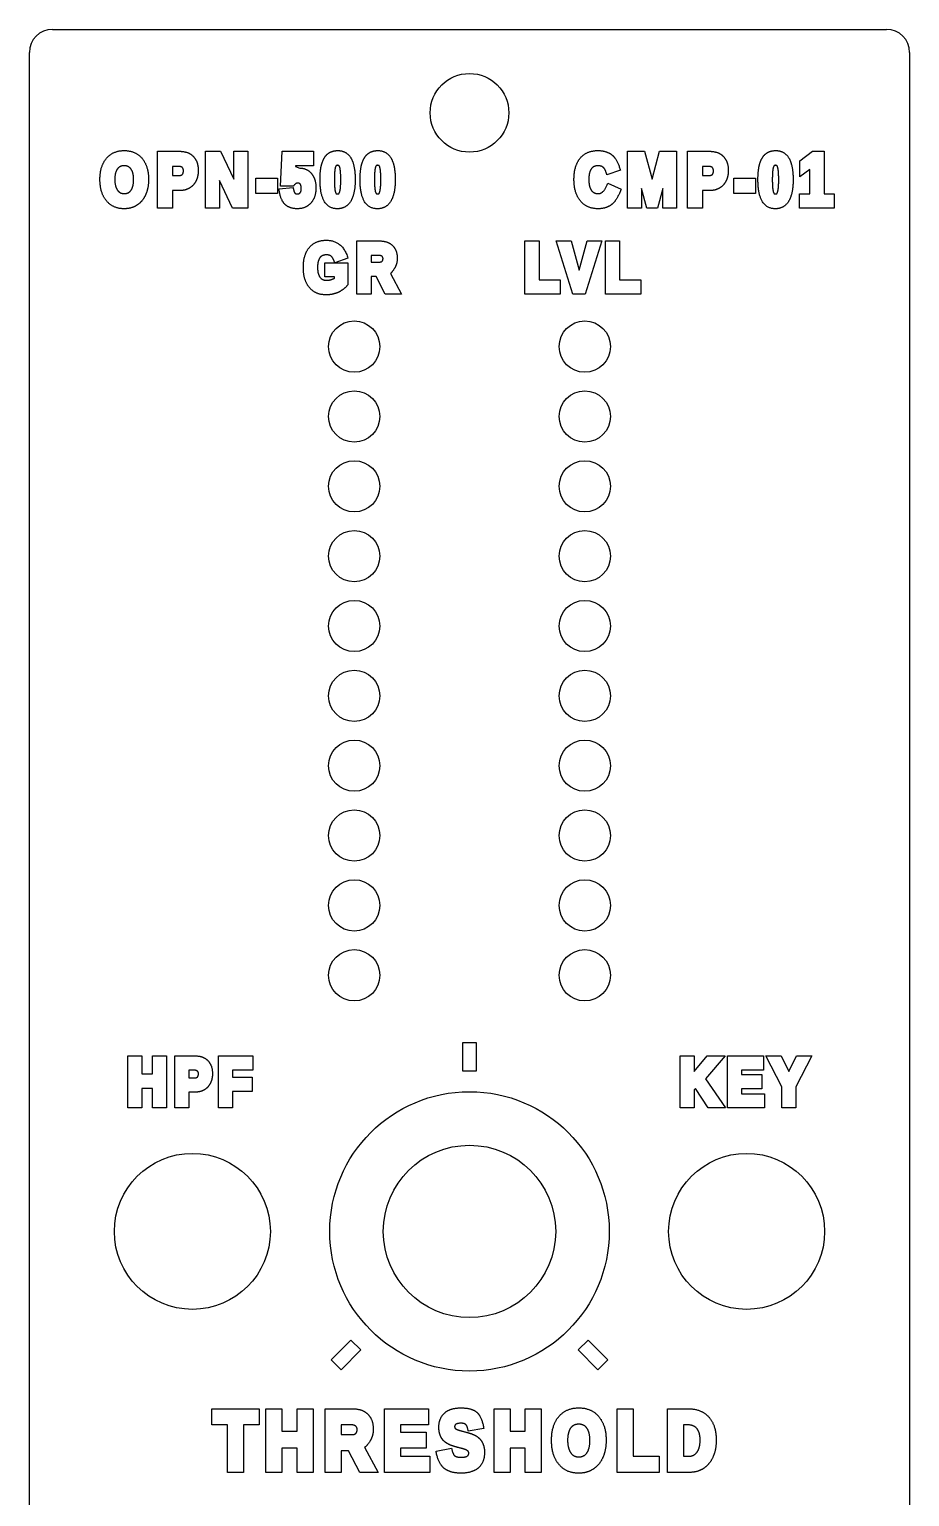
# Model space of a CAD drawing. Header units: millimetres. Extents: x 0 to 38, y 0 to 133.
# Drawn here: x 0.2 to 38, y 70 to 133 of the extents above; entities that cross this region are included whole.
import ezdxf

# ---------------------------------------------------------------- set-up
doc = ezdxf.new("R2010")
doc.units = ezdxf.units.MM
for name, color, linetype in [('CMP-01', 7, 'CONTINUOUS'), ('GR', 7, 'CONTINUOUS'), ('HOLES', 8, 'CONTINUOUS'), ('HPF', 7, 'CONTINUOUS'), ('KEY', 7, 'CONTINUOUS'), ('KNOBS', 9, 'Continuous'), ('LVL', 7, 'CONTINUOUS'), ('OPN-500', 7, 'CONTINUOUS'), ('OUTLINE', 8, 'CONTINUOUS'), ('THRESHOLD', 7, 'CONTINUOUS'), ('TICKS-THRESHOLD', 2, 'CONTINUOUS')]:
    doc.layers.add(name, color=color, linetype=linetype)

msp = doc.modelspace()

# ---------------------------------------------------------------- linework, layer by layer
at = {"layer": 'CMP-01'}
for p, q in [((25.838, 125.3), (25.838, 127.737)), ((25.838, 127.737), (26.568, 127.737)), ((26.568, 127.737), (26.893, 126.541)), ((26.893, 126.541), (27.211, 127.737)), ((27.211, 127.737), (27.939, 127.737)), ((27.939, 127.737), (27.939, 125.3)), ((28.415, 125.3), (28.415, 127.737)), ((28.415, 127.737), (29.358, 127.737)), ((33.233, 127.321), (33.777, 127.737)), ((33.233, 126.634), (33.233, 127.321)), ((33.777, 127.737), (34.285, 127.737)), ((34.285, 127.737), (34.285, 125.917)), ((25.529, 126.921), (24.946, 126.733)), ((29.316, 127.089), (29.05, 127.089)), ((29.05, 127.089), (29.05, 126.696)), ((29.05, 126.696), (29.326, 126.696)), ((33.668, 126.954), (33.233, 126.634)), ((33.668, 125.917), (33.668, 126.954)), ((24.985, 126.371), (25.556, 126.117)), ((26.66, 125.3), (26.431, 126.136)), ((26.431, 126.136), (26.431, 125.3)), ((27.346, 126.136), (27.116, 125.3)), ((27.346, 125.3), (27.346, 126.136)), ((29.374, 126.052), (29.05, 126.052)), ((29.05, 126.052), (29.05, 125.3)), ((30.405, 125.92), (30.405, 126.59)), ((30.405, 126.59), (31.33, 126.59)), ((31.33, 126.59), (31.33, 125.92)), ((31.33, 125.92), (30.405, 125.92)), ((33.218, 125.3), (33.218, 125.917)), ((33.218, 125.917), (33.668, 125.917)), ((34.285, 125.917), (34.702, 125.917)), ((34.702, 125.917), (34.702, 125.3)), ((26.431, 125.3), (25.838, 125.3)), ((27.116, 125.3), (26.66, 125.3)), ((27.939, 125.3), (27.346, 125.3)), ((29.05, 125.3), (28.415, 125.3)), ((34.702, 125.3), (33.218, 125.3))]:
    msp.add_line(p, q, dxfattribs=at)
for points in [[(23.536, 126.528), (23.536, 127.115), (23.802, 127.44)], [(23.802, 127.44), (24.07, 127.768), (24.563, 127.768)], [(24.563, 127.768), (24.92, 127.768), (25.152, 127.594)], [(25.152, 127.594), (25.392, 127.414), (25.529, 126.921)], [(29.358, 127.737), (29.731, 127.737), (29.943, 127.524)], [(29.943, 127.524), (30.164, 127.302), (30.164, 126.91)], [(31.511, 127.192), (31.592, 127.481), (31.763, 127.625)], [(31.763, 127.625), (31.932, 127.768), (32.198, 127.768)], [(32.198, 127.768), (32.59, 127.768), (32.777, 127.425)], [(32.777, 127.425), (32.946, 127.113), (32.946, 126.519)], [(24.277, 126.982), (24.174, 126.836), (24.174, 126.528)], [(24.571, 127.117), (24.372, 127.117), (24.277, 126.982)], [(24.795, 127.046), (24.702, 127.117), (24.571, 127.117)], [(24.946, 126.733), (24.88, 126.981), (24.795, 127.046)], [(29.526, 126.903), (29.526, 127.089), (29.316, 127.089)], [(29.326, 126.696), (29.434, 126.696), (29.482, 126.749)], [(29.482, 126.749), (29.526, 126.796), (29.526, 126.903)], [(30.164, 126.91), (30.164, 126.664), (30.067, 126.467)], [(31.436, 126.519), (31.436, 126.927), (31.511, 127.192)], [(32.075, 126.952), (32.053, 126.802), (32.053, 126.519)], [(32.124, 127.111), (32.093, 127.072), (32.075, 126.952)], [(32.195, 127.135), (32.142, 127.135), (32.124, 127.111)], [(32.257, 127.114), (32.241, 127.135), (32.195, 127.135)], [(32.305, 126.953), (32.287, 127.074), (32.257, 127.114)], [(32.328, 126.519), (32.328, 126.802), (32.305, 126.953)], [(23.81, 125.607), (23.536, 125.943), (23.536, 126.528)], [(24.174, 126.528), (24.174, 126.214), (24.281, 126.062)], [(24.281, 126.062), (24.38, 125.921), (24.58, 125.921)], [(24.58, 125.921), (24.836, 125.921), (24.985, 126.371)], [(25.556, 126.117), (25.385, 125.62), (25.142, 125.443)], [(29.785, 126.157), (29.609, 126.052), (29.374, 126.052)], [(30.067, 126.467), (29.968, 126.266), (29.785, 126.157)], [(32.187, 125.27), (31.436, 125.27), (31.436, 126.519)], [(32.053, 126.519), (32.053, 126.24), (32.076, 126.088)], [(32.076, 126.088), (32.095, 125.966), (32.125, 125.927)], [(32.253, 125.929), (32.286, 125.973), (32.305, 126.097)], [(32.305, 126.097), (32.328, 126.249), (32.328, 126.519)], [(32.946, 126.519), (32.946, 125.932), (32.767, 125.616)], [(24.58, 125.27), (24.087, 125.27), (23.81, 125.607)], [(25.142, 125.443), (24.905, 125.27), (24.58, 125.27)], [(32.125, 125.927), (32.142, 125.905), (32.19, 125.905)], [(32.767, 125.616), (32.571, 125.27), (32.187, 125.27)], [(32.19, 125.905), (32.235, 125.905), (32.253, 125.929)]]:
    msp.add_open_spline(points, degree=2, dxfattribs=at)
at = {"layer": 'GR'}
for p, q in [((14.217, 121.6), (14.217, 123.888)), ((14.217, 123.888), (15.188, 123.888)), ((12.836, 122.341), (12.836, 122.948)), ((12.836, 122.948), (13.827, 122.948)), ((13.83, 123.152), (13.264, 122.951)), ((13.827, 122.948), (13.827, 122.006)), ((15.151, 123.264), (14.826, 123.264)), ((14.826, 123.264), (14.826, 122.978)), ((14.826, 122.978), (15.161, 122.978)), ((13.248, 122.341), (12.836, 122.341)), ((13.248, 122.283), (13.248, 122.341)), ((15.041, 122.355), (14.826, 122.355)), ((14.826, 122.355), (14.826, 121.6)), ((15.433, 121.6), (15.041, 122.355)), ((15.651, 122.488), (16.137, 121.6)), ((14.826, 121.6), (14.217, 121.6)), ((16.137, 121.6), (15.433, 121.6))]:
    msp.add_line(p, q, dxfattribs=at)
for points in [[(11.915, 122.753), (11.915, 123.306), (12.175, 123.612)], [(12.175, 123.612), (12.436, 123.917), (12.907, 123.917)], [(12.907, 123.917), (13.591, 123.917), (13.83, 123.152)], [(15.188, 123.888), (15.535, 123.888), (15.734, 123.702)], [(15.734, 123.702), (15.947, 123.504), (15.947, 123.145)], [(12.625, 123.165), (12.526, 123.029), (12.526, 122.753)], [(12.907, 123.29), (12.716, 123.29), (12.625, 123.165)], [(13.108, 123.233), (13.025, 123.29), (12.907, 123.29)], [(13.264, 122.951), (13.183, 123.181), (13.108, 123.233)], [(15.336, 123.128), (15.336, 123.264), (15.151, 123.264)], [(15.161, 122.978), (15.262, 122.978), (15.302, 123.02)], [(15.302, 123.02), (15.336, 123.054), (15.336, 123.128)], [(15.947, 123.145), (15.947, 122.885), (15.819, 122.692)], [(12.173, 121.886), (11.915, 122.198), (11.915, 122.753)], [(12.526, 122.753), (12.526, 122.471), (12.629, 122.329)], [(12.629, 122.329), (12.725, 122.198), (12.908, 122.198)], [(13.138, 122.238), (13.241, 122.276), (13.248, 122.283)], [(15.819, 122.692), (15.691, 122.499), (15.651, 122.488)], [(12.899, 121.572), (12.432, 121.572), (12.173, 121.886)], [(13.393, 121.672), (13.157, 121.572), (12.899, 121.572)], [(12.908, 122.198), (13.027, 122.198), (13.138, 122.238)], [(13.827, 122.006), (13.636, 121.776), (13.393, 121.672)]]:
    msp.add_open_spline(points, degree=2, dxfattribs=at)
at = {"layer": 'HOLES'}
for centre, radius in [((19.05, 129.39), 1.69), ((14.1, 119.35), 1.1), ((24, 119.35), 1.1), ((14.1, 116.35), 1.1), ((24, 116.35), 1.1), ((14.1, 113.35), 1.1), ((24, 113.35), 1.1), ((14.1, 110.35), 1.1), ((24, 110.35), 1.1), ((14.1, 107.35), 1.1), ((24, 107.35), 1.1), ((14.1, 104.35), 1.1), ((24, 104.35), 1.1), ((14.1, 101.35), 1.1), ((24, 101.35), 1.1), ((14.1, 98.35), 1.1), ((24, 98.35), 1.1), ((14.1, 95.35), 1.1), ((24, 95.35), 1.1), ((14.1, 92.35), 1.1), ((24, 92.35), 1.1), ((7.15, 81.35), 3.35), ((19.05, 81.35), 3.7), ((30.95, 81.35), 3.35)]:
    msp.add_circle(centre, radius, dxfattribs=at)
at = {"layer": 'HPF'}
for p, q in [((4.377, 86.65), (4.377, 88.888)), ((4.377, 88.888), (4.977, 88.888)), ((4.977, 88.888), (4.977, 88.116)), ((5.44, 88.116), (5.44, 88.888)), ((5.44, 88.888), (6.04, 88.888)), ((6.04, 88.888), (6.04, 86.65)), ((6.403, 86.65), (6.403, 88.888)), ((6.403, 88.888), (7.271, 88.888)), ((8.275, 86.65), (8.275, 88.888)), ((8.275, 88.888), (9.744, 88.888)), ((9.744, 88.888), (9.744, 88.274)), ((7.232, 88.273), (7.003, 88.273)), ((7.003, 88.273), (7.003, 87.944)), ((8.874, 88.274), (8.874, 87.975)), ((9.744, 88.274), (8.874, 88.274)), ((4.977, 88.116), (5.44, 88.116)), ((7.003, 87.944), (7.241, 87.944)), ((8.874, 87.975), (9.717, 87.975)), ((9.717, 87.975), (9.717, 87.361)), ((5.44, 87.481), (4.977, 87.481)), ((4.977, 87.481), (4.977, 86.65)), ((5.44, 86.65), (5.44, 87.481)), ((7.285, 87.332), (7.003, 87.332)), ((7.003, 87.332), (7.003, 86.65)), ((9.717, 87.361), (8.874, 87.361)), ((8.874, 87.361), (8.874, 86.65)), ((4.977, 86.65), (4.377, 86.65)), ((6.04, 86.65), (5.44, 86.65)), ((7.003, 86.65), (6.403, 86.65)), ((8.874, 86.65), (8.275, 86.65))]:
    msp.add_line(p, q, dxfattribs=at)
for points in [[(7.271, 88.888), (7.613, 88.888), (7.809, 88.692)], [(7.411, 88.118), (7.411, 88.273), (7.232, 88.273)], [(7.809, 88.692), (8.013, 88.487), (8.013, 88.124)], [(7.241, 87.944), (7.334, 87.944), (7.375, 87.988)], [(7.375, 87.988), (7.411, 88.027), (7.411, 88.118)], [(7.923, 87.715), (7.832, 87.529), (7.663, 87.429)], [(8.013, 88.124), (8.013, 87.897), (7.923, 87.715)], [(7.663, 87.429), (7.501, 87.332), (7.285, 87.332)]]:
    msp.add_open_spline(points, degree=2, dxfattribs=at)
at = {"layer": 'KEY'}
for p, q in [((28.098, 86.65), (28.098, 88.888)), ((28.098, 88.888), (28.698, 88.888)), ((28.698, 88.888), (28.698, 88.223)), ((28.698, 88.223), (29.26, 88.888)), ((30.025, 88.888), (29.183, 87.907)), ((29.26, 88.888), (30.025, 88.888)), ((30.124, 86.65), (30.124, 88.888)), ((30.124, 88.888), (31.675, 88.888)), ((31.675, 88.888), (31.675, 88.274)), ((32.463, 87.553), (31.778, 88.888)), ((31.778, 88.888), (32.439, 88.888)), ((32.439, 88.888), (32.761, 88.221)), ((32.761, 88.221), (33.086, 88.888)), ((33.747, 88.888), (33.062, 87.553)), ((33.086, 88.888), (33.747, 88.888)), ((31.675, 88.274), (30.724, 88.274)), ((30.724, 88.274), (30.724, 88.087)), ((29.183, 87.907), (30.038, 86.65)), ((30.724, 88.087), (31.603, 88.087)), ((31.603, 88.087), (31.603, 87.474)), ((28.751, 87.481), (28.698, 87.433)), ((28.698, 87.433), (28.698, 86.65)), ((29.303, 86.65), (28.751, 87.481)), ((31.603, 87.474), (30.724, 87.474)), ((30.724, 87.474), (30.724, 87.264)), ((30.724, 87.264), (31.723, 87.264)), ((31.723, 87.264), (31.723, 86.65)), ((32.463, 86.65), (32.463, 87.553)), ((33.062, 87.553), (33.062, 86.65)), ((28.698, 86.65), (28.098, 86.65)), ((30.038, 86.65), (29.303, 86.65)), ((31.723, 86.65), (30.124, 86.65)), ((33.062, 86.65), (32.463, 86.65))]:
    msp.add_line(p, q, dxfattribs=at)
at = {"layer": 'KNOBS'}
msp.add_circle((19.05, 81.35), 6, dxfattribs=at)
at = {"layer": 'LVL'}
for p, q in [((21.426, 121.6), (21.426, 123.888)), ((21.426, 123.888), (22.035, 123.888)), ((22.035, 123.888), (22.035, 122.222)), ((23.486, 121.6), (22.767, 123.888)), ((22.767, 123.888), (23.413, 123.888)), ((23.413, 123.888), (23.755, 122.631)), ((23.755, 122.631), (24.096, 123.888)), ((24.737, 123.888), (24.022, 121.6)), ((24.096, 123.888), (24.737, 123.888)), ((24.89, 121.6), (24.89, 123.888)), ((24.89, 123.888), (25.498, 123.888)), ((25.498, 123.888), (25.498, 122.222)), ((22.035, 122.222), (22.941, 122.222)), ((22.941, 122.222), (22.941, 121.6)), ((25.498, 122.222), (26.405, 122.222)), ((26.405, 122.222), (26.405, 121.6)), ((22.941, 121.6), (21.426, 121.6)), ((24.022, 121.6), (23.486, 121.6)), ((26.405, 121.6), (24.89, 121.6))]:
    msp.add_line(p, q, dxfattribs=at)
at = {"layer": 'OPN-500'}
for p, q in [((5.655, 125.3), (5.655, 127.737)), ((5.655, 127.737), (6.599, 127.737)), ((7.719, 125.3), (7.719, 127.737)), ((7.719, 127.737), (8.355, 127.737)), ((8.355, 127.737), (8.933, 126.542)), ((8.933, 126.542), (8.933, 127.737)), ((8.933, 127.737), (9.525, 127.737)), ((9.525, 127.737), (9.525, 125.3)), ((10.932, 126.234), (11.011, 127.737)), ((11.011, 127.737), (12.35, 127.737)), ((12.35, 127.737), (12.35, 127.12)), ((6.556, 127.089), (6.29, 127.089)), ((6.29, 127.089), (6.29, 126.696)), ((6.29, 126.696), (6.566, 126.696)), ((11.579, 127.12), (11.577, 127.083)), ((11.577, 127.083), (11.758, 127.016)), ((12.35, 127.12), (11.579, 127.12)), ((6.614, 126.052), (6.29, 126.052)), ((6.29, 126.052), (6.29, 125.3)), ((8.878, 125.3), (8.311, 126.477)), ((8.311, 126.477), (8.311, 125.3)), ((9.879, 125.92), (9.879, 126.59)), ((9.879, 126.59), (10.804, 126.59)), ((10.804, 126.59), (10.804, 125.92)), ((10.866, 126.12), (11.475, 126.179)), ((11.481, 126.234), (10.932, 126.234)), ((10.804, 125.92), (9.879, 125.92)), ((6.29, 125.3), (5.655, 125.3)), ((8.311, 125.3), (7.719, 125.3)), ((9.525, 125.3), (8.878, 125.3))]:
    msp.add_line(p, q, dxfattribs=at)
for points in [[(3.181, 126.528), (3.181, 127.104), (3.46, 127.436)], [(3.46, 127.436), (3.74, 127.768), (4.225, 127.768)], [(4.225, 127.768), (4.71, 127.768), (4.99, 127.432)], [(4.99, 127.432), (5.27, 127.097), (5.27, 126.528)], [(6.599, 127.737), (6.972, 127.737), (7.183, 127.524)], [(7.183, 127.524), (7.404, 127.302), (7.404, 126.91)], [(12.706, 127.192), (12.787, 127.481), (12.957, 127.625)], [(12.957, 127.625), (13.127, 127.768), (13.393, 127.768)], [(13.393, 127.768), (13.784, 127.768), (13.972, 127.425)], [(13.972, 127.425), (14.141, 127.113), (14.141, 126.519)], [(14.426, 127.192), (14.507, 127.481), (14.678, 127.625)], [(14.678, 127.625), (14.848, 127.768), (15.113, 127.768)], [(15.113, 127.768), (15.505, 127.768), (15.692, 127.425)], [(15.692, 127.425), (15.862, 127.113), (15.862, 126.519)], [(3.928, 126.975), (3.819, 126.822), (3.819, 126.528)], [(4.225, 127.117), (4.029, 127.117), (3.928, 126.975)], [(4.517, 126.974), (4.416, 127.117), (4.225, 127.117)], [(4.627, 126.528), (4.627, 126.82), (4.517, 126.974)], [(6.766, 126.903), (6.766, 127.089), (6.556, 127.089)], [(6.566, 126.696), (6.674, 126.696), (6.723, 126.749)], [(6.723, 126.749), (6.766, 126.796), (6.766, 126.903)], [(7.404, 126.91), (7.404, 126.664), (7.307, 126.467)], [(11.758, 127.016), (12.072, 127.016), (12.265, 126.781)], [(12.265, 126.781), (12.456, 126.548), (12.456, 126.161)], [(12.631, 126.519), (12.631, 126.927), (12.706, 127.192)], [(13.27, 126.952), (13.248, 126.802), (13.248, 126.519)], [(13.318, 127.111), (13.288, 127.072), (13.27, 126.952)], [(13.39, 127.135), (13.337, 127.135), (13.318, 127.111)], [(13.452, 127.114), (13.436, 127.135), (13.39, 127.135)], [(13.5, 126.953), (13.482, 127.074), (13.452, 127.114)], [(13.523, 126.519), (13.523, 126.802), (13.5, 126.953)], [(14.351, 126.519), (14.351, 126.927), (14.426, 127.192)], [(14.99, 126.952), (14.968, 126.802), (14.968, 126.519)], [(15.039, 127.111), (15.008, 127.072), (14.99, 126.952)], [(15.11, 127.135), (15.057, 127.135), (15.039, 127.111)], [(15.173, 127.114), (15.156, 127.135), (15.11, 127.135)], [(15.221, 126.953), (15.202, 127.074), (15.173, 127.114)], [(15.243, 126.519), (15.243, 126.802), (15.221, 126.953)], [(3.459, 125.612), (3.181, 125.952), (3.181, 126.528)], [(3.819, 126.528), (3.819, 126.23), (3.932, 126.07)], [(3.932, 126.07), (4.036, 125.921), (4.222, 125.921)], [(4.222, 125.921), (4.417, 125.921), (4.518, 126.064)], [(4.518, 126.064), (4.627, 126.22), (4.627, 126.528)], [(5.27, 126.528), (5.27, 126.158), (5.143, 125.872)], [(7.026, 126.157), (6.849, 126.052), (6.614, 126.052)], [(7.307, 126.467), (7.208, 126.266), (7.026, 126.157)], [(11.141, 125.444), (10.936, 125.625), (10.866, 126.12)], [(11.475, 126.179), (11.518, 125.971), (11.553, 125.941)], [(11.667, 126.372), (11.577, 126.372), (11.481, 126.234)], [(11.784, 126.322), (11.746, 126.372), (11.667, 126.372)], [(11.782, 125.962), (11.828, 126.02), (11.828, 126.152)], [(11.828, 126.152), (11.828, 126.263), (11.784, 126.322)], [(12.456, 126.161), (12.456, 125.757), (12.236, 125.512)], [(13.382, 125.27), (12.631, 125.27), (12.631, 126.519)], [(13.248, 126.519), (13.248, 126.24), (13.271, 126.088)], [(13.271, 126.088), (13.29, 125.966), (13.32, 125.927)], [(13.448, 125.929), (13.481, 125.973), (13.5, 126.097)], [(13.5, 126.097), (13.523, 126.249), (13.523, 126.519)], [(14.141, 126.519), (14.141, 125.932), (13.962, 125.616)], [(15.103, 125.27), (14.351, 125.27), (14.351, 126.519)], [(14.968, 126.519), (14.968, 126.24), (14.992, 126.088)], [(14.992, 126.088), (15.01, 125.966), (15.041, 125.927)], [(15.169, 125.929), (15.201, 125.973), (15.22, 126.097)], [(15.22, 126.097), (15.243, 126.249), (15.243, 126.519)], [(15.862, 126.519), (15.862, 125.932), (15.682, 125.616)], [(4.222, 125.27), (3.74, 125.27), (3.459, 125.612)], [(4.77, 125.422), (4.533, 125.27), (4.222, 125.27)], [(5.143, 125.872), (5.013, 125.578), (4.77, 125.422)], [(11.655, 125.27), (11.34, 125.27), (11.141, 125.444)], [(11.553, 125.941), (11.591, 125.908), (11.659, 125.908)], [(12.236, 125.512), (12.019, 125.27), (11.655, 125.27)], [(11.659, 125.908), (11.739, 125.908), (11.782, 125.962)], [(13.32, 125.927), (13.337, 125.905), (13.385, 125.905)], [(13.962, 125.616), (13.766, 125.27), (13.382, 125.27)], [(13.385, 125.905), (13.43, 125.905), (13.448, 125.929)], [(15.041, 125.927), (15.057, 125.905), (15.105, 125.905)], [(15.682, 125.616), (15.487, 125.27), (15.103, 125.27)], [(15.105, 125.905), (15.151, 125.905), (15.169, 125.929)]]:
    msp.add_open_spline(points, degree=2, dxfattribs=at)
at = {"layer": 'OUTLINE'}
for p, q in [((1.15, 132.975), (36.95, 132.975)), ((0.15, 1.375), (0.15, 131.975)), ((37.95, 131.975), (37.95, 1.375))]:
    msp.add_line(p, q, dxfattribs=at)
for centre, start, end in [((1.15, 131.975), 90, 180), ((36.95, 131.975), 0, 90)]:
    msp.add_arc(centre, 1, start, end, dxfattribs=at)
at = {"layer": 'THRESHOLD'}
for p, q in [((7.99, 73.041), (7.99, 73.735)), ((7.99, 73.735), (10.016, 73.735)), ((10.016, 73.735), (10.016, 73.041)), ((10.31, 71), (10.31, 73.735)), ((10.31, 73.735), (10.998, 73.735)), ((10.998, 73.735), (10.998, 72.765)), ((11.645, 72.765), (11.645, 73.735)), ((11.645, 73.735), (12.334, 73.735)), ((12.334, 73.735), (12.334, 71)), ((12.856, 71), (12.856, 73.735)), ((12.856, 73.735), (14.017, 73.735)), ((15.402, 71), (15.402, 73.735)), ((15.402, 73.735), (17.284, 73.735)), ((17.284, 73.735), (17.284, 73.041)), ((20.104, 71), (20.104, 73.735)), ((20.104, 73.735), (20.792, 73.735)), ((20.792, 73.735), (20.792, 72.765)), ((21.439, 72.765), (21.439, 73.735)), ((21.439, 73.735), (22.127, 73.735)), ((22.127, 73.735), (22.127, 71)), ((25.392, 71), (25.392, 73.735)), ((25.392, 73.735), (26.08, 73.735)), ((26.08, 73.735), (26.08, 71.694)), ((27.545, 71), (27.545, 73.735)), ((27.545, 73.735), (28.421, 73.735)), ((8.658, 73.041), (7.99, 73.041)), ((8.658, 71), (8.658, 73.041)), ((9.346, 73.041), (9.346, 71)), ((10.016, 73.041), (9.346, 73.041)), ((10.998, 72.765), (11.645, 72.765)), ((13.972, 73.039), (13.544, 73.039)), ((13.544, 73.039), (13.544, 72.62)), ((13.544, 72.62), (13.984, 72.62)), ((17.284, 73.041), (16.09, 73.041)), ((16.09, 73.041), (16.09, 72.729)), ((16.09, 72.729), (17.194, 72.729)), ((17.194, 72.729), (17.194, 72.035)), ((19.665, 72.884), (18.997, 72.777)), ((20.792, 72.765), (21.439, 72.765)), ((28.413, 73.041), (28.233, 73.041)), ((28.233, 73.041), (28.233, 71.694)), ((11.645, 72.044), (10.998, 72.044)), ((10.998, 72.044), (10.998, 71)), ((11.645, 71), (11.645, 72.044)), ((13.853, 71.924), (13.544, 71.924)), ((13.544, 71.924), (13.544, 71)), ((14.334, 71), (13.853, 71.924)), ((14.538, 72.076), (15.126, 71)), ((17.194, 72.035), (16.09, 72.035)), ((16.09, 72.035), (16.09, 71.694)), ((17.612, 71.906), (18.279, 72.036)), ((21.439, 72.044), (20.792, 72.044)), ((20.792, 72.044), (20.792, 71)), ((21.439, 71), (21.439, 72.044)), ((16.09, 71.694), (17.344, 71.694)), ((17.344, 71.694), (17.344, 71)), ((26.08, 71.694), (27.19, 71.694)), ((27.19, 71.694), (27.19, 71)), ((28.233, 71.694), (28.473, 71.694)), ((9.346, 71), (8.658, 71)), ((10.998, 71), (10.31, 71)), ((12.334, 71), (11.645, 71)), ((13.544, 71), (12.856, 71)), ((15.126, 71), (14.334, 71)), ((17.344, 71), (15.402, 71)), ((20.792, 71), (20.104, 71)), ((22.127, 71), (21.439, 71)), ((27.19, 71), (25.392, 71)), ((28.51, 71), (27.545, 71))]:
    msp.add_line(p, q, dxfattribs=at)
for points in [[(14.017, 73.735), (14.432, 73.735), (14.668, 73.515)], [(18, 73.568), (18.244, 73.771), (18.687, 73.771)], [(18.687, 73.771), (19.108, 73.771), (19.332, 73.607)], [(22.885, 73.398), (23.198, 73.771), (23.744, 73.771)], [(23.744, 73.771), (24.289, 73.771), (24.603, 73.394)], [(28.421, 73.735), (28.994, 73.735), (29.317, 73.385)], [(14.668, 73.515), (14.917, 73.282), (14.917, 72.859)], [(17.735, 72.94), (17.735, 73.348), (18, 73.568)], [(18.678, 73.11), (18.412, 73.11), (18.412, 72.97)], [(18.89, 73.056), (18.824, 73.11), (18.678, 73.11)], [(19.332, 73.607), (19.572, 73.431), (19.665, 72.884)], [(22.572, 72.379), (22.572, 73.026), (22.885, 73.398)], [(24.603, 73.394), (24.917, 73.019), (24.917, 72.379)], [(29.317, 73.385), (29.645, 73.03), (29.645, 72.386)], [(14.226, 72.838), (14.226, 73.039), (13.972, 73.039)], [(13.984, 72.62), (14.118, 72.62), (14.176, 72.68)], [(14.176, 72.68), (14.226, 72.732), (14.226, 72.838)], [(14.917, 72.859), (14.917, 72.552), (14.767, 72.325)], [(17.77, 72.663), (17.735, 72.786), (17.735, 72.94)], [(17.872, 72.441), (17.806, 72.537), (17.77, 72.663)], [(18.412, 72.97), (18.412, 72.928), (18.425, 72.909)], [(18.425, 72.909), (18.447, 72.876), (18.501, 72.849)], [(18.501, 72.849), (18.572, 72.812), (18.81, 72.752)], [(18.81, 72.752), (19.12, 72.674), (19.259, 72.606)], [(18.997, 72.777), (18.949, 73.009), (18.89, 73.056)], [(19.259, 72.606), (19.41, 72.532), (19.502, 72.429)], [(23.392, 72.902), (23.263, 72.721), (23.263, 72.379)], [(23.744, 73.07), (23.512, 73.07), (23.392, 72.902)], [(24.091, 72.9), (23.97, 73.07), (23.744, 73.07)], [(24.22, 72.379), (24.22, 72.718), (24.091, 72.9)], [(28.817, 72.879), (28.681, 73.041), (28.413, 73.041)], [(28.953, 72.386), (28.953, 72.716), (28.817, 72.879)], [(14.767, 72.325), (14.616, 72.098), (14.538, 72.076)], [(17.989, 71.154), (17.718, 71.353), (17.612, 71.906)], [(18.03, 72.281), (17.938, 72.347), (17.872, 72.441)], [(18.217, 72.176), (18.114, 72.22), (18.03, 72.281)], [(18.557, 72.068), (18.315, 72.134), (18.217, 72.176)], [(18.279, 72.036), (18.337, 71.769), (18.416, 71.713)], [(18.9, 71.966), (18.816, 72.006), (18.557, 72.068)], [(19, 71.892), (18.967, 71.934), (18.9, 71.966)], [(19.019, 71.822), (19.019, 71.868), (19, 71.892)], [(19.695, 71.852), (19.695, 71.417), (19.416, 71.183)], [(19.502, 72.429), (19.597, 72.323), (19.647, 72.176)], [(19.647, 72.176), (19.695, 72.033), (19.695, 71.852)], [(22.884, 71.349), (22.572, 71.731), (22.572, 72.379)], [(23.263, 72.379), (23.263, 72.032), (23.396, 71.843)], [(23.396, 71.843), (23.52, 71.666), (23.741, 71.666)], [(24.091, 71.837), (24.22, 72.02), (24.22, 72.379)], [(24.917, 72.379), (24.917, 71.962), (24.775, 71.641)], [(28.473, 71.694), (28.693, 71.694), (28.819, 71.868)], [(28.819, 71.868), (28.953, 72.052), (28.953, 72.386)], [(29.645, 72.386), (29.645, 71.972), (29.504, 71.658)], [(18.416, 71.713), (18.509, 71.647), (18.693, 71.647)], [(18.693, 71.647), (19.019, 71.647), (19.019, 71.822)], [(23.741, 70.965), (23.199, 70.965), (22.884, 71.349)], [(23.741, 71.666), (23.971, 71.666), (24.091, 71.837)], [(24.775, 71.641), (24.629, 71.312), (24.357, 71.137)], [(29.504, 71.658), (29.361, 71.337), (29.097, 71.167)], [(18.681, 70.965), (18.246, 70.965), (17.989, 71.154)], [(19.416, 71.183), (19.158, 70.965), (18.681, 70.965)], [(24.357, 71.137), (24.09, 70.965), (23.741, 70.965)], [(29.097, 71.167), (28.839, 71), (28.51, 71)]]:
    msp.add_open_spline(points, degree=2, dxfattribs=at)
at = {"layer": 'TICKS-THRESHOLD'}
for p, q in [((19.35, 89.45), (18.75, 89.45)), ((18.75, 89.45), (18.75, 88.25)), ((19.35, 88.25), (19.35, 89.45)), ((18.75, 88.25), (19.35, 88.25)), ((13.959, 76.683), (13.11, 75.835)), ((13.535, 75.41), (14.383, 76.259)), ((14.383, 76.259), (13.959, 76.683)), ((24.141, 76.683), (23.717, 76.259)), ((23.717, 76.259), (24.565, 75.41)), ((24.99, 75.835), (24.141, 76.683)), ((13.11, 75.835), (13.535, 75.41)), ((24.565, 75.41), (24.99, 75.835))]:
    msp.add_line(p, q, dxfattribs=at)

doc.saveas('drawing.dxf')
